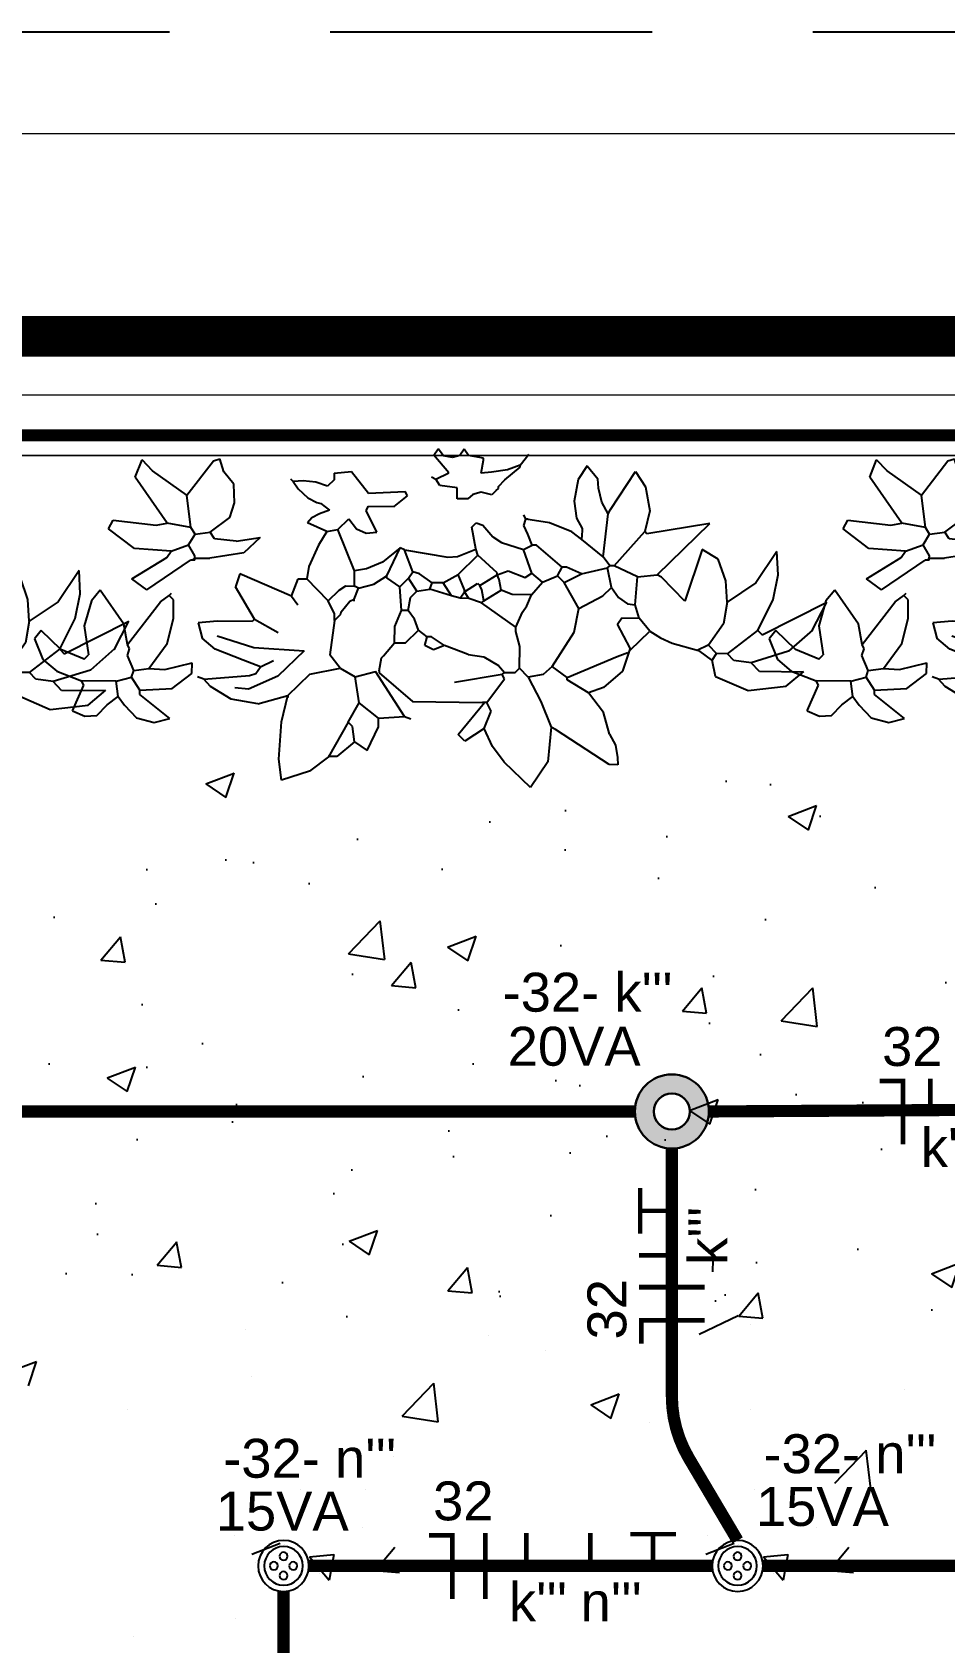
# Model space of a CAD drawing. Header units: millimetres. Extents: x 6597 to 20911, y -10306 to -132.
# Drawn here: x 14846.4 to 15071.5, y -4938.1 to -4541 of the extents above; entities that cross this region are included whole.
import ezdxf

# ---------------------------------------------------------------- set-up
doc = ezdxf.new("R2010")
doc.units = ezdxf.units.MM
doc.header["$LTSCALE"] = 25
doc.header["$MEASUREMENT"] = 0
for name, pattern in [('DASHDOT2', [12.7, 6.35, -3.175, 0, -3.175]), ('Dashed', [0.75, 0.5, -0.25]), ('ELETRODUTO_TETO', [1000, 1000, 0]), ('HIDDEN2', [4.7625, 3.175, -1.5875])]:
    doc.linetypes.add(name, pattern=pattern)
for name, color, linetype in [('CIRCUITOS', 7, 'Continuous'), ('Iluminação1', 1, 'Continuous'), ('MAAI - VEGETAÇÃO', 106, 'Continuous')]:
    doc.layers.add(name, color=color, linetype=linetype)
for name, color, linetype, lineweight in [('EL-Condutos', 5, 'Continuous', 30), ('MAAI - ALVENARIA', 7, 'Continuous', 0), ('P-SIMBOL', 1, 'Continuous', 30), ('TEXTO', 7, 'Continuous', 30)]:
    doc.layers.add(name, color=color, linetype=linetype, lineweight=lineweight)
doc.styles.add('Arial', font='arial.ttf')

# ---------------------------------------------------------------- blocks, each defined once
blk = doc.blocks.new('JVL')
for p, q in [((246.2644, -15.6832), (246.2854, -15.6508)), ((246.2854, -15.6508), (246.3188, -15.6819)), ((246.5375, -15.6858), (246.5609, -15.6677)), ((246.5609, -15.6677), (246.5955, -15.656)), ((246.5955, -15.656), (246.5993, -15.6819)), ((246.1773, -15.6807), (246.188, -15.6807)), ((246.1779, -15.6897), (246.1773, -15.6807)), ((246.1804, -15.7052), (246.1779, -15.6897)), ((246.188, -15.6807), (246.2553, -15.7237)), ((246.2607, -15.7264), (246.2644, -15.6832)), ((246.3188, -15.6819), (246.3336, -15.7013)), ((246.5055, -15.7049), (246.5271, -15.6861)), ((246.5136, -15.7291), (246.5375, -15.6858)), ((246.5271, -15.6861), (246.5378, -15.6861)), ((246.5993, -15.6819), (246.5968, -15.7285)), ((246.188, -15.7184), (246.1804, -15.7052)), ((246.3336, -15.7013), (246.3441, -15.7237)), ((246.3441, -15.7237), (246.3683, -15.7076)), ((246.3683, -15.7076), (246.3764, -15.7157)), ((246.4894, -15.6941), (246.4759, -15.7237)), ((246.5055, -15.7049), (246.4894, -15.6941)), ((246.5055, -15.7049), (246.5082, -15.7237)), ((246.188, -15.7184), (246.1961, -15.7453)), ((246.2553, -15.7237), (246.2607, -15.7264)), ((246.2743, -15.7583), (246.2607, -15.7264)), ((246.3441, -15.7237), (246.336, -15.7453)), ((246.3764, -15.7157), (246.3441, -15.756)), ((246.4759, -15.7237), (246.4759, -15.7345)), ((246.5136, -15.7291), (246.5002, -15.7533)), ((246.5082, -15.7237), (246.5136, -15.7291)), ((246.5968, -15.7285), (246.589, -15.7614)), ((246.755, -15.7257), (246.7358, -15.7306)), ((246.7358, -15.7306), (246.7735, -15.7602)), ((246.7773, -15.7309), (246.755, -15.7257)), ((246.7923, -15.7467), (246.7773, -15.7309)), ((246.8415, -15.7322), (246.8267, -15.7335)), ((246.8569, -15.7387), (246.8415, -15.7322)), ((246.1961, -15.7453), (246.2149, -15.7695)), ((246.336, -15.7453), (246.3414, -15.756)), ((246.4437, -15.7372), (246.4356, -15.7345)), ((246.4759, -15.7345), (246.4437, -15.7372)), ((246.4437, -15.7372), (246.4805, -15.7925)), ((246.4759, -15.7345), (246.5002, -15.7533)), ((246.6266, -15.7506), (246.589, -15.7614)), ((246.6266, -15.7506), (246.6598, -15.7557)), ((246.8004, -15.7575), (246.7923, -15.7467)), ((246.8138, -15.7467), (246.8004, -15.7575)), ((246.8267, -15.7335), (246.8138, -15.7467)), ((246.8569, -15.7387), (246.8434, -15.771)), ((246.1964, -15.7764), (246.2149, -15.7695)), ((246.2149, -15.7695), (246.2419, -15.7856)), ((246.2903, -15.7883), (246.2743, -15.7583)), ((246.3414, -15.756), (246.3199, -15.7856)), ((246.3414, -15.756), (246.3441, -15.756)), ((246.3441, -15.756), (246.3468, -15.756)), ((246.434, -15.756), (246.3468, -15.756)), ((246.4759, -15.791), (246.434, -15.756)), ((246.5002, -15.7533), (246.5055, -15.7856)), ((246.589, -15.7614), (246.5621, -15.7883)), ((246.589, -15.7614), (246.589, -15.7587)), ((246.6021, -15.7851), (246.6382, -15.7685)), ((246.6382, -15.7685), (246.6552, -15.7702)), ((246.6598, -15.7557), (246.6857, -15.7712)), ((246.6857, -15.7712), (246.6939, -15.7802)), ((246.7331, -15.7683), (246.7089, -15.7871)), ((246.7735, -15.7656), (246.7331, -15.7683)), ((246.7735, -15.7602), (246.7735, -15.7656)), ((246.7735, -15.7656), (246.7842, -15.7817)), ((246.8004, -15.7575), (246.8031, -15.7763)), ((246.8434, -15.771), (246.8461, -15.7763)), ((245.9689, -15.7813), (245.9472, -15.7999)), ((246.0162, -15.7751), (245.9689, -15.7813)), ((246.0571, -15.7922), (246.0162, -15.7751)), ((246.0571, -15.7922), (246.0616, -15.8125)), ((246.173, -15.7971), (246.1964, -15.7764)), ((246.2419, -15.7883), (246.18, -15.8152)), ((246.2419, -15.7856), (246.2419, -15.7883)), ((246.2419, -15.7883), (246.2607, -15.8018)), ((246.2607, -15.8018), (246.2718, -15.7919)), ((246.2718, -15.7919), (246.2903, -15.7883)), ((246.2903, -15.7883), (246.3011, -15.7991)), ((246.3199, -15.7856), (246.3226, -15.791)), ((246.3226, -15.791), (246.3199, -15.7937)), ((246.3226, -15.791), (246.3818, -15.7802)), ((246.4759, -15.7937), (246.4759, -15.791)), ((246.5055, -15.7856), (246.4805, -15.7925)), ((246.5244, -15.7964), (246.5055, -15.7856)), ((246.5621, -15.7883), (246.5244, -15.7964)), ((246.5698, -15.8172), (246.6021, -15.7851)), ((246.6293, -15.7883), (246.6239, -15.7964)), ((246.6374, -15.7856), (246.6293, -15.7883)), ((246.6939, -15.7802), (246.6374, -15.7856)), ((246.6939, -15.7802), (246.702, -15.7829)), ((246.7089, -15.7871), (246.7089, -15.8005)), ((246.7427, -15.7917), (246.7089, -15.8005)), ((246.7627, -15.7925), (246.7402, -15.8241)), ((246.7627, -15.7925), (246.7427, -15.7917)), ((246.7815, -15.7898), (246.7627, -15.7925)), ((246.7842, -15.7817), (246.7815, -15.7898)), ((246.7815, -15.7898), (246.7896, -15.8086)), ((246.8031, -15.7763), (246.7842, -15.7817)), ((246.8031, -15.7763), (246.8461, -15.7763)), ((246.8773, -15.7878), (246.8461, -15.7763)), ((246.8946, -15.8021), (246.8773, -15.7878)), ((245.948, -15.7991), (246.0024, -15.7991)), ((245.9669, -15.8247), (246.0131, -15.8098)), ((246.0024, -15.7991), (246.0131, -15.8098)), ((246.0131, -15.8098), (246.0347, -15.8125)), ((246.0347, -15.8125), (246.0427, -15.8206)), ((246.0616, -15.8125), (246.0562, -15.8206)), ((246.0789, -15.824), (246.0611, -15.8116)), ((246.1638, -15.826), (246.173, -15.7971)), ((246.2607, -15.8018), (246.2338, -15.8448)), ((246.3064, -15.7937), (246.3011, -15.7991)), ((246.3011, -15.7991), (246.3011, -15.826)), ((246.3199, -15.7937), (246.3064, -15.7937)), ((246.3274, -15.8023), (246.3199, -15.7937)), ((246.346, -15.8126), (246.3274, -15.8023)), ((246.3656, -15.8152), (246.346, -15.8126)), ((246.4706, -15.8125), (246.4571, -15.8287)), ((246.4733, -15.8098), (246.4706, -15.8125)), ((246.4759, -15.7937), (246.4733, -15.8098)), ((246.5244, -15.7964), (246.5378, -15.8125)), ((246.5325, -15.8556), (246.5378, -15.8125)), ((246.6239, -15.7964), (246.6078, -15.8045)), ((246.6239, -15.7964), (246.6455, -15.8045)), ((246.6455, -15.8045), (246.6804, -15.8179)), ((246.7896, -15.8086), (246.7869, -15.8167)), ((246.8434, -15.8032), (246.838, -15.8086)), ((246.844, -15.8448), (246.838, -15.8086)), ((246.8434, -15.8032), (246.8724, -15.815)), ((246.9053, -15.8275), (246.8946, -15.8021)), ((245.9373, -15.8515), (245.9669, -15.8247)), ((246.0427, -15.8206), (246.0051, -15.8502)), ((246.0427, -15.8206), (246.0562, -15.8206)), ((246.0482, -15.8577), (246.0665, -15.8308)), ((246.067, -15.8314), (246.0562, -15.8206)), ((246.0806, -15.8245), (246.067, -15.8314)), ((246.1115, -15.8328), (246.0789, -15.824)), ((246.1262, -15.8394), (246.1115, -15.8328)), ((246.1638, -15.8233), (246.1396, -15.8475)), ((246.1638, -15.8233), (246.1638, -15.826)), ((246.1638, -15.826), (246.18, -15.8556)), ((246.18, -15.8152), (246.1665, -15.8206)), ((246.3011, -15.826), (246.3064, -15.8448)), ((246.3656, -15.8152), (246.3952, -15.826)), ((246.3952, -15.826), (246.4087, -15.8206)), ((246.3952, -15.826), (246.4114, -15.8367)), ((246.4087, -15.8206), (246.4194, -15.826)), ((246.4194, -15.826), (246.4168, -15.8367)), ((246.4437, -15.8287), (246.4275, -15.8448)), ((246.4571, -15.8287), (246.4437, -15.8287)), ((246.4571, -15.8287), (246.4572, -15.8489)), ((246.6322, -15.8207), (246.5698, -15.8172)), ((246.6782, -15.8344), (246.6322, -15.8207)), ((246.6804, -15.8179), (246.6966, -15.8314)), ((246.702, -15.8502), (246.6966, -15.8314)), ((246.7402, -15.8241), (246.7328, -15.8551)), ((246.7896, -15.8221), (246.7492, -15.8759)), ((246.7869, -15.8167), (246.7896, -15.8221)), ((246.7896, -15.8221), (246.7946, -15.8474)), ((246.8724, -15.815), (246.8972, -15.8382)), ((246.8972, -15.8382), (246.9053, -15.8275)), ((245.9997, -15.8448), (245.9197, -15.8864)), ((245.9378, -15.8502), (245.9197, -15.8864)), ((246.0051, -15.8502), (245.9866, -15.8887)), ((246.0051, -15.8502), (245.9997, -15.8448)), ((246.1396, -15.8475), (246.1262, -15.8394)), ((246.1396, -15.8475), (246.1531, -15.8636)), ((246.2338, -15.8448), (246.2284, -15.8744)), ((246.3064, -15.8502), (246.2984, -15.869)), ((246.3064, -15.8448), (246.3064, -15.8502)), ((246.3064, -15.8502), (246.3495, -15.8798)), ((246.4114, -15.8367), (246.4168, -15.8367)), ((246.4168, -15.8367), (246.4275, -15.8448)), ((246.4275, -15.8448), (246.4329, -15.8583)), ((246.4572, -15.8489), (246.449, -15.869)), ((246.632, -15.8556), (246.6024, -15.8394)), ((246.632, -15.8556), (246.6347, -15.8529)), ((246.6347, -15.8529), (246.6778, -15.8529)), ((246.6778, -15.8529), (246.702, -15.8502)), ((246.7946, -15.8474), (246.8246, -15.8893)), ((246.8353, -15.8759), (246.844, -15.8448)), ((246.0438, -15.8846), (246.0482, -15.8577)), ((246.1746, -15.8636), (246.1531, -15.8636)), ((246.1531, -15.8636), (246.1584, -15.8798)), ((246.18, -15.8556), (246.1746, -15.8636)), ((246.2984, -15.869), (246.293, -15.8771)), ((246.4329, -15.8583), (246.441, -15.869)), ((246.441, -15.869), (246.4383, -15.8852)), ((246.441, -15.869), (246.449, -15.869)), ((246.449, -15.869), (246.4517, -15.8986)), ((246.5244, -15.8663), (246.5136, -15.8798)), ((246.5325, -15.8556), (246.5244, -15.8636)), ((246.5244, -15.8636), (246.5244, -15.8663)), ((246.5325, -15.8556), (246.5325, -15.8636)), ((246.5325, -15.8636), (246.5405, -15.8798)), ((246.632, -15.8556), (246.6562, -15.8959)), ((246.7328, -15.8551), (246.7331, -15.8786)), ((245.9866, -15.8887), (245.9807, -15.9197)), ((246.0083, -15.9093), (246.0438, -15.8846)), ((246.0438, -15.8846), (246.0458, -15.9114)), ((246.0759, -15.9501), (246.0966, -15.8852)), ((246.0966, -15.8852), (246.1262, -15.9148)), ((246.1584, -15.8798), (246.1558, -15.9148)), ((246.168, -15.8812), (246.1584, -15.8798)), ((246.1791, -15.889), (246.168, -15.8812)), ((246.188, -15.9013), (246.1791, -15.889)), ((246.1988, -15.8906), (246.188, -15.9013)), ((246.2284, -15.8744), (246.1988, -15.8906)), ((246.2284, -15.8744), (246.2472, -15.9067)), ((246.2876, -15.8906), (246.2741, -15.9067)), ((246.293, -15.8771), (246.2876, -15.8906)), ((246.2876, -15.8906), (246.3118, -15.8906)), ((246.3118, -15.8906), (246.3253, -15.8959)), ((246.3468, -15.8825), (246.3253, -15.8959)), ((246.3495, -15.8798), (246.3468, -15.8825)), ((246.3468, -15.8825), (246.3495, -15.8959)), ((246.3495, -15.8798), (246.3656, -15.8852)), ((246.3656, -15.8852), (246.371, -15.8933)), ((246.3656, -15.8852), (246.3764, -15.8852)), ((246.3764, -15.8852), (246.371, -15.8933)), ((246.3764, -15.8852), (246.3872, -15.8879)), ((246.3872, -15.8879), (246.4141, -15.8959)), ((246.3872, -15.8879), (246.3979, -15.904)), ((246.4383, -15.8852), (246.4302, -15.8933)), ((246.5082, -15.8825), (246.5029, -15.8959)), ((246.5082, -15.8798), (246.5082, -15.8825)), ((246.5136, -15.8798), (246.5082, -15.8825)), ((246.5405, -15.8798), (246.5271, -15.8933)), ((246.5405, -15.8798), (246.5674, -15.9067)), ((246.5863, -15.8852), (246.5782, -15.8744)), ((246.5863, -15.8852), (246.5782, -15.9067)), ((246.5863, -15.8852), (246.6508, -15.9121)), ((246.7665, -15.8906), (246.7127, -15.9282)), ((246.7331, -15.8786), (246.7385, -15.884)), ((246.7385, -15.884), (246.7358, -15.8867)), ((246.7492, -15.8759), (246.7385, -15.884)), ((246.7665, -15.8906), (246.7854, -15.904)), ((246.8246, -15.8893), (246.8353, -15.8759)), ((245.9827, -15.9486), (246.0083, -15.9093)), ((246.0458, -15.9114), (246.0556, -15.9383)), ((246.188, -15.9013), (246.1934, -15.9255)), ((246.2472, -15.9067), (246.2257, -15.9175)), ((246.2472, -15.9067), (246.2553, -15.9148)), ((246.2741, -15.9067), (246.2553, -15.9148)), ((246.2741, -15.9067), (246.2876, -15.9175)), ((246.2957, -15.9121), (246.2876, -15.9175)), ((246.3172, -15.9202), (246.2957, -15.9121)), ((246.3253, -15.8959), (246.328, -15.9094)), ((246.328, -15.9094), (246.3306, -15.9148)), ((246.3522, -15.9013), (246.3306, -15.9148)), ((246.3495, -15.8959), (246.3522, -15.9013)), ((246.3549, -15.904), (246.3522, -15.9013)), ((246.371, -15.8933), (246.3549, -15.904)), ((246.371, -15.8933), (246.371, -15.8959)), ((246.371, -15.8959), (246.3791, -15.9148)), ((246.3979, -15.904), (246.3791, -15.9148)), ((246.3979, -15.904), (246.4114, -15.904)), ((246.4141, -15.8959), (246.4114, -15.904)), ((246.4114, -15.904), (246.4275, -15.9148)), ((246.4302, -15.8933), (246.4141, -15.8959)), ((246.4302, -15.8933), (246.441, -15.9094)), ((246.441, -15.9094), (246.4356, -15.9175)), ((246.4517, -15.8986), (246.441, -15.9094)), ((246.4517, -15.8986), (246.4679, -15.9094)), ((246.4679, -15.9121), (246.4517, -15.9471)), ((246.484, -15.9013), (246.4679, -15.9121)), ((246.4679, -15.9094), (246.4679, -15.9121)), ((246.5029, -15.8959), (246.484, -15.9013)), ((246.5029, -15.8959), (246.5082, -15.8986)), ((246.519, -15.8986), (246.5082, -15.8986)), ((246.5082, -15.8986), (246.5082, -15.9175)), ((246.5271, -15.8933), (246.519, -15.8986)), ((246.5654, -15.9222), (246.5674, -15.9067)), ((246.5782, -15.9067), (246.5674, -15.9067)), ((246.6508, -15.9121), (246.6562, -15.8959)), ((246.7854, -15.904), (246.7423, -15.9309)), ((245.9807, -15.9197), (245.9827, -15.9486)), ((246.1315, -15.9175), (246.0666, -15.9824)), ((246.1262, -15.9148), (246.1315, -15.9175)), ((246.1558, -15.9148), (246.1315, -15.9175)), ((246.1853, -15.9282), (246.1477, -15.9713)), ((246.1558, -15.9148), (246.1853, -15.9282)), ((246.1853, -15.9282), (246.1907, -15.9282)), ((246.1934, -15.9255), (246.1907, -15.9282)), ((246.1907, -15.9282), (246.1988, -15.939)), ((246.2257, -15.9175), (246.1934, -15.9255)), ((246.2257, -15.9175), (246.2445, -15.9255)), ((246.2445, -15.9255), (246.2499, -15.9255)), ((246.2553, -15.9148), (246.2499, -15.9255)), ((246.2499, -15.9255), (246.2822, -15.9524)), ((246.2876, -15.9175), (246.2984, -15.9471)), ((246.3306, -15.9148), (246.3172, -15.9202)), ((246.3306, -15.9148), (246.3306, -15.9175)), ((246.3306, -15.9175), (246.3549, -15.939)), ((246.3791, -15.9148), (246.3549, -15.939)), ((246.4275, -15.9148), (246.4356, -15.9175)), ((246.4356, -15.9175), (246.4464, -15.9444)), ((246.4517, -15.9471), (246.4735, -15.9289)), ((246.4735, -15.9289), (246.4932, -15.9201)), ((246.4932, -15.9201), (246.5082, -15.9175)), ((246.5082, -15.9175), (246.5298, -15.9686)), ((246.5535, -15.9491), (246.5654, -15.9222)), ((246.6462, -15.9382), (246.6885, -15.9309)), ((246.7074, -15.9309), (246.6885, -15.9309)), ((246.7074, -15.9282), (246.71, -15.9282)), ((246.7074, -15.9282), (246.7074, -15.9309)), ((246.71, -15.9282), (246.7074, -15.9309)), ((246.7074, -15.9309), (246.7074, -15.9336)), ((246.71, -15.9282), (246.7127, -15.9282)), ((246.7423, -15.9309), (246.737, -15.939)), ((246.0556, -15.9383), (246.0759, -15.9501)), ((246.1988, -15.939), (246.1934, -15.9928)), ((246.1988, -15.939), (246.2257, -15.9605)), ((246.2822, -15.9524), (246.2876, -15.9524)), ((246.2984, -15.9471), (246.2876, -15.9524)), ((246.2876, -15.9524), (246.293, -15.9659)), ((246.3256, -15.9551), (246.2984, -15.9471)), ((246.3549, -15.939), (246.3576, -15.9471)), ((246.3803, -15.9373), (246.3574, -15.9465)), ((246.3576, -15.9471), (246.3629, -15.974)), ((246.3925, -15.9363), (246.3803, -15.9373)), ((246.4464, -15.9444), (246.3925, -15.9363)), ((246.4464, -15.9444), (246.4517, -15.9471)), ((246.5432, -15.9659), (246.5535, -15.9491)), ((246.6264, -15.9576), (246.6462, -15.9382)), ((246.6562, -15.9524), (246.6264, -15.9576)), ((246.6562, -15.9524), (246.6831, -15.9551)), ((246.7074, -15.9336), (246.7154, -15.9471)), ((246.7154, -15.9471), (246.7074, -15.9605)), ((246.737, -15.939), (246.7154, -15.9471)), ((246.737, -15.939), (246.7827, -15.9417)), ((246.7827, -15.9417), (246.815, -15.9659)), ((246.0666, -15.9824), (246.145, -15.9686)), ((246.1418, -15.997), (246.1477, -15.9713)), ((246.145, -15.9686), (246.1477, -15.9713)), ((246.2257, -15.9605), (246.2257, -15.9632)), ((246.2257, -15.9605), (246.2383, -15.9696)), ((246.2257, -15.974), (246.2257, -15.9632)), ((246.2383, -15.9696), (246.2663, -15.9807)), ((246.293, -15.9659), (246.2984, -15.9767)), ((246.3367, -15.9624), (246.3256, -15.9551)), ((246.3495, -15.9767), (246.3367, -15.9624)), ((246.4942, -15.9646), (246.4813, -15.9659)), ((246.4813, -15.9659), (246.4948, -15.9928)), ((246.5066, -15.9698), (246.4942, -15.9646)), ((246.5163, -15.982), (246.5066, -15.9698)), ((246.5298, -15.9686), (246.5163, -15.982)), ((246.5432, -15.9659), (246.5298, -15.9686)), ((246.5432, -15.9659), (246.5674, -15.9767)), ((246.6885, -15.9632), (246.6643, -15.982)), ((246.6831, -15.9551), (246.6885, -15.9632)), ((246.7074, -15.9605), (246.6885, -15.9632)), ((246.7074, -15.9605), (246.7127, -15.9686)), ((246.7127, -15.9686), (246.7423, -15.974)), ((246.7127, -15.9686), (246.7181, -16.0089)), ((246.7558, -15.9713), (246.7423, -15.974)), ((246.8096, -15.9767), (246.7558, -15.9713)), ((246.815, -15.9659), (246.8096, -15.9767)), ((246.1934, -15.9928), (246.1907, -15.9982)), ((246.1934, -15.9928), (246.2015, -16.0072)), ((246.2328, -15.9869), (246.2257, -15.974)), ((246.236, -16.0081), (246.2328, -15.9869)), ((246.2663, -15.9807), (246.2957, -15.9847)), ((246.293, -15.9847), (246.2957, -15.9847)), ((246.2984, -15.9767), (246.2957, -15.9847)), ((246.2957, -15.9847), (246.2984, -15.9901)), ((246.3576, -15.9794), (246.3495, -15.9767)), ((246.3629, -15.974), (246.3576, -15.9794)), ((246.4948, -15.9928), (246.4921, -15.9982)), ((246.5405, -15.9928), (246.553, -15.9879)), ((246.5513, -16.0009), (246.5405, -15.9928)), ((246.553, -15.9879), (246.5624, -15.9827)), ((246.5624, -15.9827), (246.5674, -15.9767)), ((246.6643, -15.982), (246.6586, -16.0003)), ((246.7423, -15.974), (246.7827, -16.0305)), ((246.1473, -16.0269), (246.1418, -15.997)), ((246.1907, -15.9982), (246.16, -16.0457)), ((246.2015, -16.0072), (246.2061, -16.0245)), ((246.2314, -16.0351), (246.236, -16.0081)), ((246.3624, -16.0144), (246.3683, -16.0089)), ((246.3683, -16.0089), (246.3818, -16.0089)), ((246.3818, -16.0089), (246.3818, -16.0224)), ((246.4598, -15.9982), (246.4437, -16.0116)), ((246.4437, -16.0116), (246.4464, -16.017)), ((246.4921, -15.9982), (246.4598, -15.9982)), ((246.5565, -16.0019), (246.5513, -16.0009)), ((246.5674, -16.0076), (246.5565, -16.0019)), ((246.5797, -16.0185), (246.5674, -16.0076)), ((246.6586, -16.0003), (246.6598, -16.0236)), ((246.7181, -16.0089), (246.6858, -16.052)), ((246.7181, -16.0089), (246.7612, -16.0386)), ((246.16, -16.0457), (246.1473, -16.0269)), ((246.2061, -16.0245), (246.2069, -16.0359)), ((246.3226, -16.0332), (246.3037, -16.0493)), ((246.3306, -16.0251), (246.3226, -16.0332)), ((246.3333, -16.0197), (246.3306, -16.0224)), ((246.3306, -16.0224), (246.3306, -16.0251)), ((246.3333, -16.0197), (246.3387, -16.0143)), ((246.3387, -16.0143), (246.3518, -16.0177)), ((246.3518, -16.0177), (246.3624, -16.0144)), ((246.3818, -16.0224), (246.4033, -16.0251)), ((246.4087, -16.0332), (246.3925, -16.0412)), ((246.4033, -16.0251), (246.4087, -16.0332)), ((246.4141, -16.0359), (246.4087, -16.0332)), ((246.4921, -16.0143), (246.4464, -16.017)), ((246.5136, -16.0412), (246.4921, -16.0143)), ((246.5351, -16.0305), (246.5432, -16.0224)), ((246.5351, -16.0386), (246.5351, -16.0305)), ((246.5432, -16.0224), (246.558, -16.0273)), ((246.558, -16.0273), (246.5738, -16.0288)), ((246.5738, -16.0288), (246.5863, -16.0278)), ((246.5863, -16.0278), (246.5797, -16.0185)), ((246.5863, -16.0278), (246.589, -16.0305)), ((246.6598, -16.0236), (246.6724, -16.0386)), ((246.7827, -16.0305), (246.7746, -16.052)), ((246.2203, -16.052), (246.2069, -16.0359)), ((246.2203, -16.052), (246.2314, -16.0351)), ((246.3037, -16.052), (246.293, -16.0655)), ((246.3037, -16.052), (246.3197, -16.0457)), ((246.3037, -16.0493), (246.3037, -16.052)), ((246.3197, -16.0457), (246.3394, -16.0428)), ((246.3394, -16.0428), (246.3522, -16.0412)), ((246.3522, -16.0412), (246.3495, -16.0574)), ((246.3925, -16.0412), (246.4114, -16.0628)), ((246.5351, -16.0386), (246.5136, -16.0412)), ((246.6724, -16.0386), (246.6778, -16.0547)), ((246.6858, -16.052), (246.6778, -16.0547)), ((246.7612, -16.0386), (246.7746, -16.052)), ((246.3495, -16.0574), (246.3495, -16.0601)), ((246.3495, -16.0601), (246.3683, -16.0628)), ((246.3683, -16.0628), (246.3737, -16.0708)), ((246.3737, -16.0708), (246.379, -16.063)), ((246.379, -16.063), (246.3881, -16.0601)), ((246.3881, -16.0601), (246.3992, -16.062)), ((246.3992, -16.062), (246.406, -16.0708)), ((246.4114, -16.0628), (246.406, -16.0708))]:
    blk.add_line(p, q)
for centre, start, end in [((246.434, -15.756), 49.844, 89.647), ((246.0571, -15.7922), 12.8043, 67.5333)]:
    blk.add_arc(centre, 0.000000336, start, end)
blk = doc.blocks.new('*U7', base_point=(3744.251, 3370.6))
for centre, radius in [((3744.251, 3370.6), 1.255), ((3744.251, 3370.6), 0.955), ((3744.251, 3371.078), 0.2), ((3743.773, 3370.6), 0.2), ((3744.251, 3370.123), 0.2), ((3744.728, 3370.6), 0.2)]:
    blk.add_circle(centre, radius)

msp = doc.modelspace()

# ---------------------------------------------------------------- hatches: boundary and pattern name
at = {"layer": 'MAAI - VEGETAÇÃO', "transparency": 33554559}
h = msp.add_hatch(dxfattribs=at)
h.set_pattern_fill('AR-CONC', color=256, scale=10)
h.set_pattern_definition([(50, (-24217.496, -17853.917), (71.72602, -6.27521), [7.5, -82.5]), (355, (-24217.496, -17853.92), (-13.87513, 75.21921), [6, -66]), (100.45144, (-24211.52, -17854.44), (57.85088, 68.944), [6.37402, -70.11421]), (46.1842, (-24217.5, -17833.92), (106.72413, -16.55193), [11.25, -123.75]), (96.63564, (-24208.6, -17835.3), (93.4662, 97.41186), [9.56103, -105.17138]), (351.18416, (-24217.5, -17833.92), (93.4662, 97.41186), [9, -99]), (21, (-24207.496, -17838.917), (59.690705, -40.26189), [7.5, -82.5]), (326, (-24207.496, -17838.92), (24.33153, 72.515), [6, -66]), (71.45144, (-24202.52, -17842.27), (84.02224, 32.25312), [6.37402, -70.11421]), (37.5, (-24217.496, -17853.917), (1.215986, 33.289385), [0, -65.2, 0, -67, 0, -66.25]), (7.5, (-24217.496, -17853.917), (26.306954, 39.44117), [0, -38.2, 0, -63.7, 0, -25.25]), (327.5, (-24239.796, -17853.917), (53.382244, -2.255487), [0, -25, 0, -78, 0, -103.5]), (317.5, (-24249.796, -17853.917), (58.318617, 10.0105), [0, -32.5, 0, -51.8, 0, -73.5])])
h.paths.add_polyline_path([(15095.98, -4723.18), (15089.1, -4725.4), (15088.81, -4723.18), (14972.03, -4723.18), (14969.31, -4727.24), (14965.07, -4723.18), (14914.76, -4723.18), (14907.88, -4725.4), (14907.59, -4723.18), (14428.37, -4723.18), (14425.66, -4727.24), (14421.41, -4723.18), (14371.11, -4723.18), (14370.61, -4813.4), (14377.86, -4813.4), (14377.86, -4820.4), (14370.57, -4820.4), (14370.36, -4859.4), (14634.36, -4859.4), (15101.13, -4859.4), (15100.89, -4858.38), (15103.18, -4859.4), (15105.88, -4859.4), (15105.16, -4849.48), (15101.45, -4851.19), (15092.38, -4846.55), (15100.6, -4841.65), (15104.66, -4842.66), (15103.99, -4833.42), (15100.85, -4830.51), (15099.15, -4828.3), (15098.83, -4828.95), (15090.75, -4829.6), (15085.66, -4822.34), (15095.22, -4817.75), (15099.33, -4819.53), (15099.98, -4818.26), (15102.97, -4819.42), (15102.37, -4811.15), (15088.91, -4807.01), (15089, -4804.02), (15100, -4796.49), (15101.37, -4797.35)])
h.paths.add_polyline_path([(15084.91, -4779.01), (15097.28, -4786.96), (15089.3, -4788.86)], flags=16)
at = {"layer": 'P-SIMBOL'}
h = msp.add_hatch(color=256, dxfattribs=at)
h.dxf.hatch_style = 1
h.paths.add_polyline_path([(14995.01, -4807.11, 1), (15013.29, -4807.11, 1)])
h.paths.add_polyline_path([(15008.61, -4807.11, -1), (14999.69, -4807.11, -1)], flags=16)

# ---------------------------------------------------------------- linework, layer by layer
at = {"linetype": 'HIDDEN2'}
msp.add_line((15713.63, -4540.99), (9367.5, -4540.99), dxfattribs=at)
at = {"lineweight": 0}
msp.add_line((9392.5, -4565.99), (15688.63, -4565.99), dxfattribs=at)
at = {"layer": 'CIRCUITOS'}
for points, const_width in [([(15055.4, -4799.56), (15061.31, -4799.56)], 1.16), ([(15061.14, -4798.98), (15061.14, -4815.24)], 1.16), ([(15061.14, -4798.98), (15061.14, -4815.24)], 1.16), ([(15067.93, -4798.98), (15067.93, -4807.11)], 1.16), ([(14996.31, -4837.21), (14996.31, -4825.97)], 1.11), ([(14996.31, -4831.59), (15004.15, -4831.59)], 1.11), ([(14996.02, -4842.55), (15004.15, -4842.55)], 1.16), ([(14996.02, -4850.43), (15012.28, -4850.43)], 1.16), ([(14996.02, -4850.43), (15012.28, -4850.43)], 1.16), ([(14996.02, -4858.62), (15012.28, -4858.62)], 1.16), ([(14996.02, -4858.62), (15012.28, -4858.62)], 1.16), ([(14996.59, -4864.37), (14996.59, -4858.45)], 1.16), ([(14944.23, -4911.6), (14950.14, -4911.6)], 1.16), ([(14949.97, -4911.03), (14949.97, -4927.29)], 1.16), ([(14949.97, -4911.03), (14949.97, -4927.29)], 1.16), ([(14958.16, -4911.03), (14958.16, -4927.29)], 1.16), ([(14958.16, -4911.03), (14958.16, -4927.29)], 1.16), ([(14968.25, -4911.03), (14968.25, -4919.16)], 1.16), ([(14984.03, -4911.03), (14984.03, -4919.16)], 1.16), ([(14993.89, -4911.32), (15005.13, -4911.32)], 1.11), ([(14999.51, -4911.32), (14999.51, -4919.16)], 1.11)]:
    msp.add_lwpolyline(points, dxfattribs=dict(at, const_width=const_width))
at = {"layer": 'EL-Condutos', "const_width": 3}
msp.add_lwpolyline([(13729.17, -4640.4), (15544.14, -4640.4), (15544.14, -4646.88)], dxfattribs=at)
at = {"layer": 'EL-Condutos', "linetype": 'Dashed', "const_width": 3}
for points in [[(14995.01, -4807.11), (14749.07, -4807.11, -0.393337), (14719.14, -4779.27), (14717.17, -4751.8)], [(15004.15, -4816.26), (15004.15, -4877.29, 0.134429), (15008.33, -4892.58), (15020.36, -4912.89)], [(14941.05, -5368.94), (14912.09, -5316.48, -0.126789), (14908.36, -5301.98), (14908.36, -4925.44)]]:
    msp.add_lwpolyline(points, format="xyb", dxfattribs=at)
for points in [[(15013.29, -4807.11), (15384.07, -4804.87)], [(15014.08, -4919.16), (14914.63, -4919.16)], [(15126.08, -4919.16), (15026.63, -4919.16)]]:
    msp.add_lwpolyline(points, dxfattribs=at)
at = {"layer": 'Iluminação1', "linetype": 'Continuous', "transparency": 33554559}
for p, q in [((14901.34, -4918.26), (14901.34, -4918.26)), ((15013.34, -4918.26), (15013.34, -4918.26))]:
    msp.add_line(p, q, dxfattribs=at)
at = {"layer": 'MAAI - ALVENARIA'}
for p, q in [((9533.86, -4630.4), (15548.86, -4630.4)), ((15528.86, -4645.4), (13729.17, -4645.4)), ((13729.17, -4645.4), (15528.86, -4645.4))]:
    msp.add_line(p, q, dxfattribs=at)
at = {"layer": 'MAAI - VEGETAÇÃO', "transparency": 33554559}
for p, q in [((15014.26, -4843.68), (15014.17, -4846.67)), ((15010.92, -4862.01), (15020.48, -4857.42))]:
    msp.add_line(p, q, dxfattribs=at)
at = {"layer": 'MAAI - VEGETAÇÃO', "linetype": 'Continuous', "transparency": 33554559}
for p, q in [((15023.54, -4859.71), (15023.54, -4859.71)), ((14898.87, -4860.99), (14898.87, -4860.99)), ((14958.89, -4862.37), (14958.89, -4862.37)), ((14840.44, -4871.42), (14847.44, -4868.73)), ((14845.41, -4874.78), (14847.44, -4868.73)), ((14973.03, -4866.11), (14973.03, -4866.11)), ((14900.57, -4872.38), (14900.57, -4872.38)), ((14937.62, -4882.22), (14945.41, -4874.1)), ((14946.5, -4883.61), (14945.4, -4874.11)), ((14984.15, -4879.43), (14991.15, -4876.74)), ((14989.12, -4882.78), (14991.15, -4876.74)), ((15061.53, -4875.55), (15061.53, -4875.55)), ((14869.75, -4880.65), (14869.75, -4880.65)), ((14984.15, -4879.43), (14989.12, -4882.78)), ((15023.66, -4880.54), (15023.66, -4880.54)), ((14937.61, -4882.23), (14946.5, -4883.61)), ((14998.63, -4883.83), (14998.63, -4883.83)), ((14935.47, -4892.15), (14935.47, -4892.15)), ((15044.34, -4898.77), (15052.13, -4890.65)), ((15053.23, -4900.16), (15052.12, -4890.66)), ((14923.03, -4892.65), (14923.03, -4892.65)), ((14912.57, -4900.43), (14912.57, -4900.43)), ((14928.61, -4900.43), (14928.61, -4900.43)), ((15024.57, -4900.43), (15024.57, -4900.43)), ((15040.61, -4900.43), (15040.61, -4900.43)), ((14896.32, -4911.61), (14896.32, -4911.61)), ((14927.93, -4909.59), (14927.93, -4909.59)), ((15012.84, -4911.61), (15012.84, -4911.61)), ((15039.93, -4909.59), (15039.93, -4909.59)), ((14900.54, -4916.28), (14907.54, -4913.59)), ((14908.53, -4913.94), (14908.53, -4913.94)), ((14914.77, -4916.9), (14920.75, -4916.38)), ((14920.75, -4916.38), (14919.59, -4922.65)), ((14931, -4920.3), (14935.82, -4914.55)), ((15012.54, -4916.28), (15019.54, -4913.59)), ((15020.53, -4913.94), (15020.53, -4913.94)), ((15026.77, -4916.9), (15032.75, -4916.38)), ((15032.75, -4916.38), (15031.59, -4922.65)), ((15043, -4920.3), (15047.82, -4914.55)), ((15043, -4920.3), (15047.82, -4914.55)), ((14914.77, -4916.9), (14919.59, -4922.65)), ((14931, -4920.3), (14936.98, -4920.82)), ((15026.77, -4916.9), (15031.59, -4922.65)), ((15043, -4920.3), (15048.98, -4920.82)), ((15043, -4920.3), (15048.98, -4920.82)), ((14917.27, -4921.07), (14917.27, -4921.07)), ((15029.27, -4921.07), (15029.27, -4921.07)), ((14896.44, -4932.04), (14896.44, -4932.04)), ((14909.17, -4931.59), (14909.17, -4931.59)), ((14871.29, -4936.58), (14871.29, -4936.58))]:
    msp.add_line(p, q, dxfattribs=at)
at = {"layer": 'P-SIMBOL'}
for radius in [9.14, 9.14, 4.46]:
    msp.add_circle((15004.15, -4807.11), radius, dxfattribs=at)
at = {"layer": 'TEXTO', "color": 7, "const_width": 10}
msp.add_lwpolyline([(9517.5, -8720.99), (15641.57, -8720.99), (15641.57, -4615.99), (9517.5, -4615.99)], close=True, dxfattribs=at)

# ---------------------------------------------------------------- block references
at = {"layer": 'Iluminação1', "linetype": 'ELETRODUTO_TETO', "xscale": -5, "yscale": 5, "zscale": 5, "rotation": 180}
for p in [(14908.36, -4919.16), (15020.36, -4919.16)]:
    msp.add_blockref('*U7', p, dxfattribs=at)
at = {"layer": 'MAAI - VEGETAÇÃO', "transparency": 33554559, "xscale": 198.1492140380814, "yscale": 198.1492140380814, "zscale": 198.1492140380814, "rotation": 179.2363520699055}
for p in [(63724.91, -8478.58), (63906.12, -8478.58), (63552.74, -8483.24)]:
    msp.add_blockref('JVL', p, dxfattribs=at)

# ---------------------------------------------------------------- texts
at = {"layer": 'CIRCUITOS', "linetype": 'DASHDOT2', "style": 'Arial'}
for s, p in [("-32- k'''", (14962.39, -4782.5)), ('20VA', (14963.65, -4795.83)), ('32', (15056, -4795.89)), ("k'''", (15065.54, -4820.77)), ("-32- n'''", (14893.47, -4897.42)), ("-32- n'''", (15026.74, -4896.3)), ('32', (14945.25, -4907.93)), ('15VA', (15024.89, -4909.31)), ('15VA', (14891.63, -4910.44)), ("k'''", (14963.94, -4932.82)), ("n'''", (14981.63, -4932.82))]:
    msp.add_text(s, height=9.6, dxfattribs=at).set_placement(p)
for s, p in [("k'''", (15017.81, -4844.95)), ('32', (14992.92, -4863.34))]:
    msp.add_text(s, height=9.6, rotation=90, dxfattribs=at).set_placement(p)

doc.saveas('drawing.dxf')
